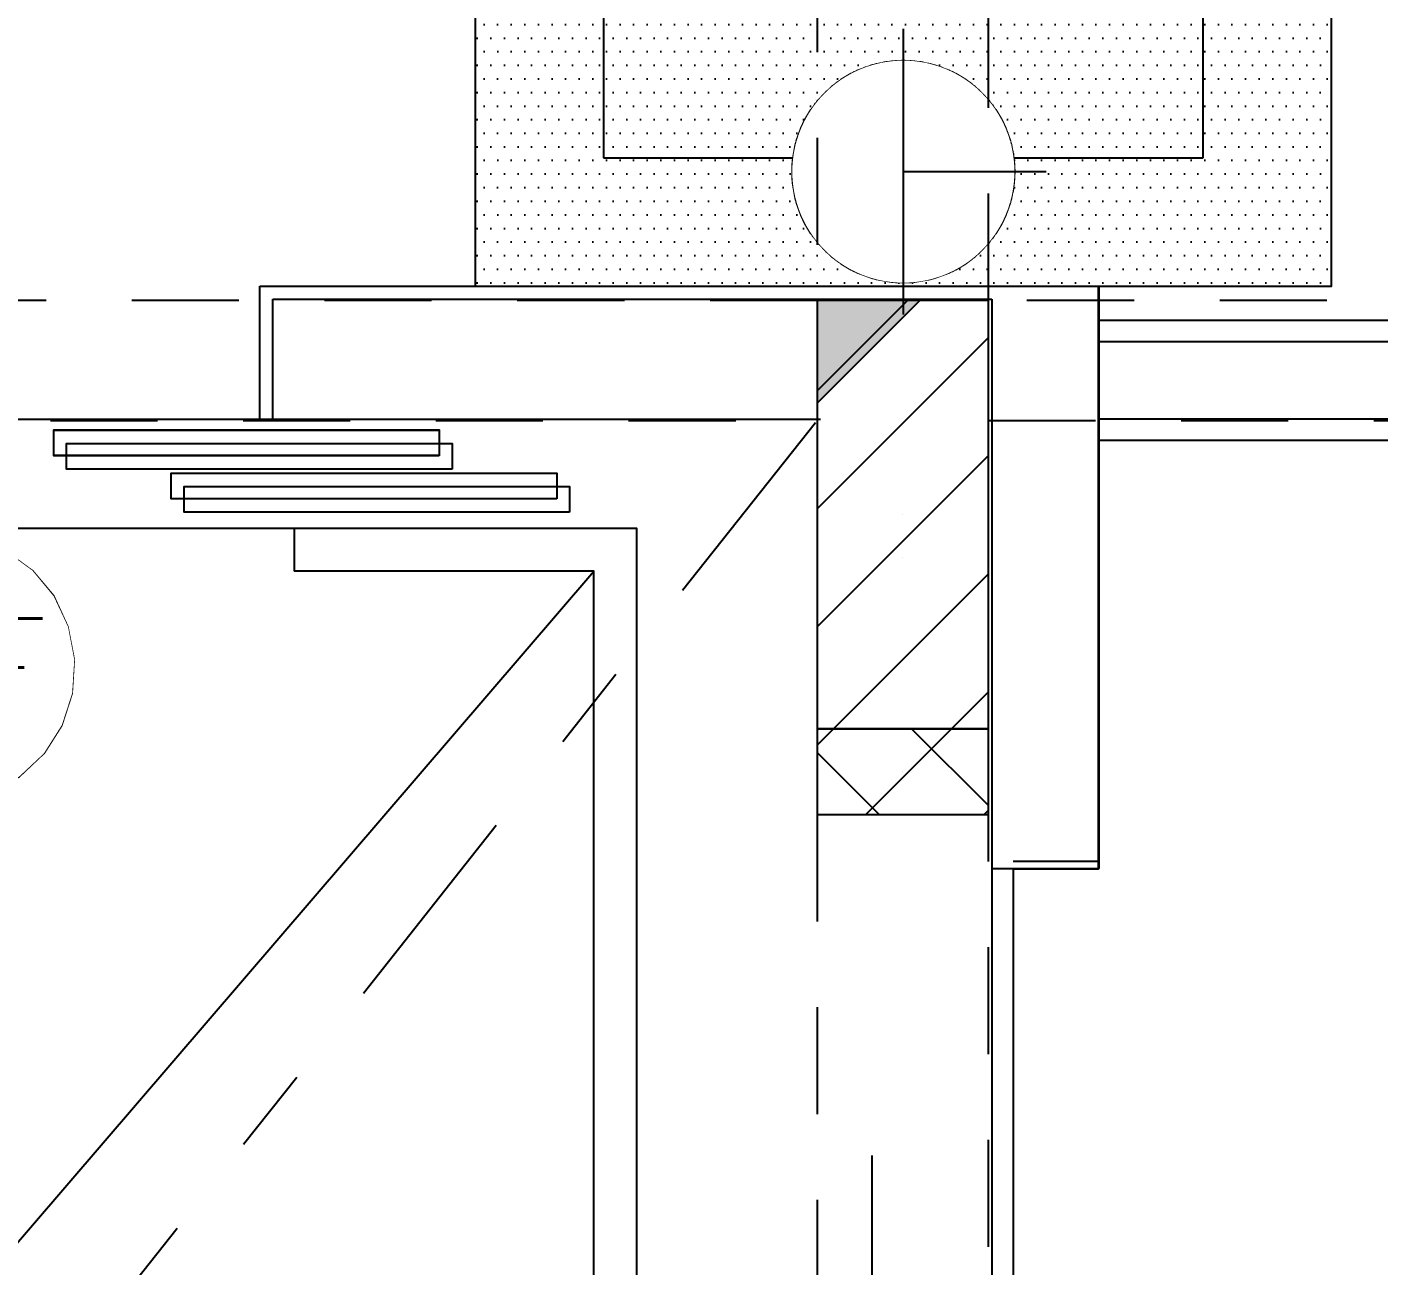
# Model space of a CAD drawing. Header units: millimetres. Extents: x 188.6 to 263.2, y 40.1 to 120.1.
# Drawn here: x 214.938 to 216.516, y 106.5 to 107.947 of the extents above; entities that cross this region are included whole.
import ezdxf
from ezdxf.enums import TextEntityAlignment as Align

# ---------------------------------------------------------------- set-up
doc = ezdxf.new("R2010")
doc.units = ezdxf.units.MM
doc.set_wipeout_variables(frame=1)
doc.linetypes.add('DASHDOT2', pattern=[0.5, 0.25, -0.125, 0, -0.125])
doc.linetypes.add('HIDDEN2', pattern=[0.1875, 0.125, -0.0625])
for name, color, linetype in [('ARQ', 8, 'Continuous'), ('ARQ-BASE', 8, 'Continuous'), ('ARQ-TXT', 8, 'Continuous'), ('ESTR-PILARES', 11, 'Continuous'), ('ESTR-VIGAS', 11, 'HIDDEN2'), ('ESTRUTURA', 7, 'Continuous'), ('EXTINTORES', 2, 'Continuous'), ('INC-EXTINTORES', 20, 'Continuous'), ('INC-PCF', 254, 'Continuous'), ('INC-TEXTO', 7, 'Continuous')]:
    doc.layers.add(name, color=color, linetype=linetype)
doc.styles.add('ROMANS', font='ROMANS.SHX', dxfattribs={"height": 0.15})

# ---------------------------------------------------------------- blocks, each defined once
blk = doc.blocks.new('XREF-TIPO$0$A$C2F727943')
at = {"color": 0}
for p, q in [((1.2, 2.0234), (1.2, 1.9734)), ((0.05, 0.2263), (1.55, 1.9734))]:
    blk.add_line(p, q, dxfattribs=at)
for points in [[(1.3843, 2.0925), (0.9343, 2.0925), (0.9343, 2.1225), (1.3843, 2.1225)], [(1.5215, 2.0422), (1.0715, 2.0422), (1.0715, 2.0722), (1.5215, 2.0722)]]:
    blk.add_lwpolyline(points, close=True, dxfattribs=at)
for points in [[(0.8, 0.1763), (1.6, 0.1763), (1.6, 2.0234), (0, 2.0234), (0, 0.1763), (0.8, 0.1763)], [(1.55, 0.2263), (1.55, 1.9734), (1.2, 1.9734)]]:
    blk.add_lwpolyline(points, dxfattribs=at)
blk = doc.blocks.new('A$C1BFF5DEF')
at = {"layer": 'ARQ', "color": 8}
for p, q in [((16.3206, -1.41), (17.2998, -1.41)), ((16.3206, -1.565), (16.3206, -1.41)), ((16.3356, -1.425), (17.1751, -1.425)), ((16.3356, -1.565), (16.3356, -1.425)), ((17.1751, -1.425), (17.1751, -4.255)), ((35.705, -1.45), (17.2998, -1.45)), ((35.705, -1.475), (17.2998, -1.475)), ((14.9553, -1.565), (16.975, -1.565)), ((35.705, -1.565), (17.2998, -1.565)), ((35.705, -1.59), (17.2998, -1.59)), ((17.2001, -2.09), (17.2001, -4.09)), ((17.0351, -2.425), (17.0351, -3.6552))]:
    blk.add_line(p, q, dxfattribs=at)
at = {"layer": 'ARQ-BASE', "color": 8}
for p, q in [((17.2998, -2.09), (17.2998, -1.41)), ((17.3003, -2.0899), (17.3003, -1.4099)), ((17.1755, -2.0899), (17.3003, -2.0899)), ((17.2001, -2.09), (17.2998, -2.09))]:
    blk.add_line(p, q, dxfattribs=at)
at = {"layer": 'ARQ', "color": 8}
blk.add_blockref('XREF-TIPO$0$A$C2F727943', (15.1606, -3.7161), dxfattribs=at)
blk = doc.blocks.new('indicação extintor')
h = blk.add_hatch()
h.set_pattern_fill('DOTS', color=50, scale=0.01)
h.paths.add_polyline_path([(0.5, 1), (-0.5, 1), (-0.5, 0), (0.5, 0)])
h.paths.add_polyline_path([(0.35, 0.85), (0.35, 0.15), (-0.35, 0.15), (-0.35, 0.85)], flags=16)
h = blk.add_hatch()
h.set_pattern_fill('DOTS', color=244, scale=0.01)
h.paths.add_polyline_path([(0.35, 0.85), (-0.35, 0.85), (-0.35, 0.15), (0.35, 0.15)])
at = {"color": 244}
for p, q in [((0.35, 0.85), (-0.35, 0.85)), ((-0.35, 0.85), (-0.35, 0.15)), ((0.35, 0.15), (0.35, 0.85)), ((-0.35, 0.15), (0.35, 0.15))]:
    blk.add_line(p, q, dxfattribs=at)
blk.add_lwpolyline([(-0.5, 0), (0.5, 0), (0.5, 1), (-0.5, 1)], close=True, dxfattribs=at)
blk = doc.blocks.new('PO')
blk.add_wipeout([(-0.1728, 0), (-0.1728, -0.003), (-0.1727, -0.006), (-0.1726, -0.009), (-0.1724, -0.0121), (-0.1721, -0.0151), (-0.1719, -0.0181), (-0.1715, -0.0211), (-0.1711, -0.024), (-0.1707, -0.027), (-0.1702, -0.03), (-0.1696, -0.033), (-0.169, -0.0359), (-0.1684, -0.0389), (-0.1677, -0.0418), (-0.1669, -0.0447), (-0.1661, -0.0476), (-0.1652, -0.0505), (-0.1643, -0.0534), (-0.1634, -0.0563), (-0.1624, -0.0591), (-0.1613, -0.0619), (-0.1602, -0.0647), (-0.1591, -0.0675), (-0.1579, -0.0703), (-0.1566, -0.073), (-0.1553, -0.0758), (-0.154, -0.0784), (-0.1526, -0.0811), (-0.1511, -0.0838), (-0.1496, -0.0864), (-0.1481, -0.089), (-0.1465, -0.0916), (-0.1449, -0.0941), (-0.1433, -0.0966), (-0.1415, -0.0991), (-0.1398, -0.1016), (-0.138, -0.104), (-0.1362, -0.1064), (-0.1343, -0.1087), (-0.1324, -0.1111), (-0.1304, -0.1134), (-0.1284, -0.1156), (-0.1264, -0.1178), (-0.1243, -0.12), (-0.1222, -0.1222), (-0.12, -0.1243), (-0.1178, -0.1264), (-0.1156, -0.1284), (-0.1134, -0.1304), (-0.1111, -0.1324), (-0.1087, -0.1343), (-0.1064, -0.1362), (-0.104, -0.138), (-0.1016, -0.1398), (-0.0991, -0.1415), (-0.0966, -0.1433), (-0.0941, -0.1449), (-0.0916, -0.1465), (-0.089, -0.1481), (-0.0864, -0.1496), (-0.0838, -0.1511), (-0.0811, -0.1526), (-0.0784, -0.154), (-0.0758, -0.1553), (-0.073, -0.1566), (-0.0703, -0.1579), (-0.0675, -0.1591), (-0.0647, -0.1602), (-0.0619, -0.1613), (-0.0591, -0.1624), (-0.0563, -0.1634), (-0.0534, -0.1643), (-0.0505, -0.1652), (-0.0476, -0.1661), (-0.0447, -0.1669), (-0.0418, -0.1677), (-0.0389, -0.1684), (-0.0359, -0.169), (-0.033, -0.1696), (-0.03, -0.1702), (-0.027, -0.1707), (-0.024, -0.1711), (-0.0211, -0.1715), (-0.0181, -0.1719), (-0.0151, -0.1721), (-0.0121, -0.1724), (-0.009, -0.1726), (-0.006, -0.1727), (-0.003, -0.1728), (0, -0.1728), (0.003, -0.1728), (0.006, -0.1727), (0.009, -0.1726), (0.0121, -0.1724), (0.0151, -0.1721), (0.0181, -0.1719), (0.0211, -0.1715), (0.024, -0.1711), (0.027, -0.1707), (0.03, -0.1702), (0.033, -0.1696), (0.0359, -0.169), (0.0389, -0.1684), (0.0418, -0.1677), (0.0447, -0.1669), (0.0476, -0.1661), (0.0505, -0.1652), (0.0534, -0.1643), (0.0563, -0.1634), (0.0591, -0.1624), (0.0619, -0.1613), (0.0647, -0.1602), (0.0675, -0.1591), (0.0703, -0.1579), (0.073, -0.1566), (0.0758, -0.1553), (0.0784, -0.154), (0.0811, -0.1526), (0.0838, -0.1511), (0.0864, -0.1496), (0.089, -0.1481), (0.0916, -0.1465), (0.0941, -0.1449), (0.0966, -0.1433), (0.0991, -0.1415), (0.1016, -0.1398), (0.104, -0.138), (0.1064, -0.1362), (0.1087, -0.1343), (0.1111, -0.1324), (0.1134, -0.1304), (0.1156, -0.1284), (0.1178, -0.1264), (0.12, -0.1243), (0.1222, -0.1222), (0.1243, -0.12), (0.1264, -0.1178), (0.1284, -0.1156), (0.1304, -0.1134), (0.1324, -0.1111), (0.1343, -0.1087), (0.1362, -0.1064), (0.138, -0.104), (0.1398, -0.1016), (0.1415, -0.0991), (0.1433, -0.0966), (0.1449, -0.0941), (0.1465, -0.0916), (0.1481, -0.089), (0.1496, -0.0864), (0.1511, -0.0838), (0.1526, -0.0811), (0.154, -0.0784), (0.1553, -0.0758), (0.1566, -0.073), (0.1579, -0.0703), (0.1591, -0.0675), (0.1602, -0.0647), (0.1613, -0.0619), (0.1624, -0.0591), (0.1634, -0.0563), (0.1643, -0.0534), (0.1652, -0.0505), (0.1661, -0.0476), (0.1669, -0.0447), (0.1677, -0.0418), (0.1684, -0.0389), (0.169, -0.0359), (0.1696, -0.033), (0.1702, -0.03), (0.1707, -0.027), (0.1711, -0.024), (0.1715, -0.0211), (0.1719, -0.0181), (0.1721, -0.0151), (0.1724, -0.0121), (0.1726, -0.009), (0.1727, -0.006), (0.1728, -0.003), (0.1728, 0), (0.1728, 0.003), (0.1727, 0.006), (0.1726, 0.009), (0.1724, 0.0121), (0.1721, 0.0151), (0.1719, 0.0181), (0.1715, 0.0211), (0.1711, 0.024), (0.1707, 0.027), (0.1702, 0.03), (0.1696, 0.033), (0.169, 0.0359), (0.1684, 0.0389), (0.1677, 0.0418), (0.1669, 0.0447), (0.1661, 0.0476), (0.1652, 0.0505), (0.1643, 0.0534), (0.1634, 0.0563), (0.1624, 0.0591), (0.1613, 0.0619), (0.1602, 0.0647), (0.1591, 0.0675), (0.1579, 0.0703), (0.1566, 0.073), (0.1553, 0.0758), (0.154, 0.0784), (0.1526, 0.0811), (0.1511, 0.0838), (0.1496, 0.0864), (0.1481, 0.089), (0.1465, 0.0916), (0.1449, 0.0941), (0.1433, 0.0966), (0.1415, 0.0991), (0.1398, 0.1016), (0.138, 0.104), (0.1362, 0.1064), (0.1343, 0.1087), (0.1324, 0.1111), (0.1304, 0.1134), (0.1284, 0.1156), (0.1264, 0.1178), (0.1243, 0.12), (0.1222, 0.1222), (0.12, 0.1243), (0.1178, 0.1264), (0.1156, 0.1284), (0.1134, 0.1304), (0.1111, 0.1324), (0.1087, 0.1343), (0.1064, 0.1362), (0.104, 0.138), (0.1016, 0.1398), (0.0991, 0.1415), (0.0966, 0.1433), (0.0941, 0.1449), (0.0916, 0.1465), (0.089, 0.1481), (0.0864, 0.1496), (0.0838, 0.1511), (0.0811, 0.1526), (0.0784, 0.154), (0.0758, 0.1553), (0.073, 0.1566), (0.0703, 0.1579), (0.0675, 0.1591), (0.0647, 0.1602), (0.0619, 0.1613), (0.0591, 0.1624), (0.0563, 0.1634), (0.0534, 0.1643), (0.0505, 0.1652), (0.0476, 0.1661), (0.0447, 0.1669), (0.0418, 0.1677), (0.0389, 0.1684), (0.0359, 0.169), (0.033, 0.1696), (0.03, 0.1702), (0.027, 0.1707), (0.024, 0.1711), (0.0211, 0.1715), (0.0181, 0.1719), (0.0151, 0.1721), (0.0121, 0.1724), (0.009, 0.1726), (0.006, 0.1727), (0.003, 0.1728), (0, 0.1728), (-0.003, 0.1728), (-0.006, 0.1727), (-0.009, 0.1726), (-0.0121, 0.1724), (-0.0151, 0.1721), (-0.0181, 0.1719), (-0.0211, 0.1715), (-0.024, 0.1711), (-0.027, 0.1707), (-0.03, 0.1702), (-0.033, 0.1696), (-0.0359, 0.169), (-0.0389, 0.1684), (-0.0418, 0.1677), (-0.0447, 0.1669), (-0.0476, 0.1661), (-0.0505, 0.1652), (-0.0534, 0.1643), (-0.0563, 0.1634), (-0.0591, 0.1624), (-0.0619, 0.1613), (-0.0647, 0.1602), (-0.0675, 0.1591), (-0.0703, 0.1579), (-0.073, 0.1566), (-0.0758, 0.1553), (-0.0784, 0.154), (-0.0811, 0.1526), (-0.0838, 0.1511), (-0.0864, 0.1496), (-0.089, 0.1481), (-0.0916, 0.1465), (-0.0941, 0.1449), (-0.0966, 0.1433), (-0.0991, 0.1415), (-0.1016, 0.1398), (-0.104, 0.138), (-0.1064, 0.1362), (-0.1087, 0.1343), (-0.1111, 0.1324), (-0.1134, 0.1304), (-0.1156, 0.1284), (-0.1178, 0.1264), (-0.12, 0.1243), (-0.1222, 0.1222), (-0.1243, 0.12), (-0.1264, 0.1178), (-0.1284, 0.1156), (-0.1304, 0.1134), (-0.1324, 0.1111), (-0.1343, 0.1087), (-0.1362, 0.1064), (-0.138, 0.104), (-0.1398, 0.1016), (-0.1415, 0.0991), (-0.1433, 0.0966), (-0.1449, 0.0941), (-0.1465, 0.0916), (-0.1481, 0.089), (-0.1496, 0.0864), (-0.1511, 0.0838), (-0.1526, 0.0811), (-0.154, 0.0784), (-0.1553, 0.0758), (-0.1566, 0.073), (-0.1579, 0.0703), (-0.1591, 0.0675), (-0.1602, 0.0647), (-0.1613, 0.0619), (-0.1624, 0.0591), (-0.1634, 0.0563), (-0.1643, 0.0534), (-0.1652, 0.0505), (-0.1661, 0.0476), (-0.1669, 0.0447), (-0.1677, 0.0418), (-0.1684, 0.0389), (-0.169, 0.0359), (-0.1696, 0.033), (-0.1702, 0.03), (-0.1707, 0.027), (-0.1711, 0.024), (-0.1715, 0.0211), (-0.1719, 0.0181), (-0.1721, 0.0151), (-0.1724, 0.0121), (-0.1726, 0.009), (-0.1727, 0.006), (-0.1728, 0.003)]).dxf.layer = 'INC-EXTINTORES'
at = {"layer": 'INC-EXTINTORES'}
blk.add_lwpolyline([(-0.1728, 0), (-0.1728, -0.003), (-0.1727, -0.006), (-0.1726, -0.009), (-0.1724, -0.0121), (-0.1721, -0.0151), (-0.1719, -0.0181), (-0.1715, -0.0211), (-0.1711, -0.024), (-0.1707, -0.027), (-0.1702, -0.03), (-0.1696, -0.033), (-0.169, -0.0359), (-0.1684, -0.0389), (-0.1677, -0.0418), (-0.1669, -0.0447), (-0.1661, -0.0476), (-0.1652, -0.0505), (-0.1643, -0.0534), (-0.1634, -0.0563), (-0.1624, -0.0591), (-0.1613, -0.0619), (-0.1602, -0.0647), (-0.1591, -0.0675), (-0.1579, -0.0703), (-0.1566, -0.073), (-0.1553, -0.0758), (-0.154, -0.0784), (-0.1526, -0.0811), (-0.1511, -0.0838), (-0.1496, -0.0864), (-0.1481, -0.089), (-0.1465, -0.0916), (-0.1449, -0.0941), (-0.1433, -0.0966), (-0.1415, -0.0991), (-0.1398, -0.1016), (-0.138, -0.104), (-0.1362, -0.1064), (-0.1343, -0.1087), (-0.1324, -0.1111), (-0.1304, -0.1134), (-0.1284, -0.1156), (-0.1264, -0.1178), (-0.1243, -0.12), (-0.1222, -0.1222), (-0.12, -0.1243), (-0.1178, -0.1264), (-0.1156, -0.1284), (-0.1134, -0.1304), (-0.1111, -0.1324), (-0.1087, -0.1343), (-0.1064, -0.1362), (-0.104, -0.138), (-0.1016, -0.1398), (-0.0991, -0.1415), (-0.0966, -0.1433), (-0.0941, -0.1449), (-0.0916, -0.1465), (-0.089, -0.1481), (-0.0864, -0.1496), (-0.0838, -0.1511), (-0.0811, -0.1526), (-0.0784, -0.154), (-0.0758, -0.1553), (-0.073, -0.1566), (-0.0703, -0.1579), (-0.0675, -0.1591), (-0.0647, -0.1602), (-0.0619, -0.1613), (-0.0591, -0.1624), (-0.0563, -0.1634), (-0.0534, -0.1643), (-0.0505, -0.1652), (-0.0476, -0.1661), (-0.0447, -0.1669), (-0.0418, -0.1677), (-0.0389, -0.1684), (-0.0359, -0.169), (-0.033, -0.1696), (-0.03, -0.1702), (-0.027, -0.1707), (-0.024, -0.1711), (-0.0211, -0.1715), (-0.0181, -0.1719), (-0.0151, -0.1721), (-0.0121, -0.1724), (-0.009, -0.1726), (-0.006, -0.1727), (-0.003, -0.1728), (0, -0.1728), (0.003, -0.1728), (0.006, -0.1727), (0.009, -0.1726), (0.0121, -0.1724), (0.0151, -0.1721), (0.0181, -0.1719), (0.0211, -0.1715), (0.024, -0.1711), (0.027, -0.1707), (0.03, -0.1702), (0.033, -0.1696), (0.0359, -0.169), (0.0389, -0.1684), (0.0418, -0.1677), (0.0447, -0.1669), (0.0476, -0.1661), (0.0505, -0.1652), (0.0534, -0.1643), (0.0563, -0.1634), (0.0591, -0.1624), (0.0619, -0.1613), (0.0647, -0.1602), (0.0675, -0.1591), (0.0703, -0.1579), (0.073, -0.1566), (0.0758, -0.1553), (0.0784, -0.154), (0.0811, -0.1526), (0.0838, -0.1511), (0.0864, -0.1496), (0.089, -0.1481), (0.0916, -0.1465), (0.0941, -0.1449), (0.0966, -0.1433), (0.0991, -0.1415), (0.1016, -0.1398), (0.104, -0.138), (0.1064, -0.1362), (0.1087, -0.1343), (0.1111, -0.1324), (0.1134, -0.1304), (0.1156, -0.1284), (0.1178, -0.1264), (0.12, -0.1243), (0.1222, -0.1222), (0.1243, -0.12), (0.1264, -0.1178), (0.1284, -0.1156), (0.1304, -0.1134), (0.1324, -0.1111), (0.1343, -0.1087), (0.1362, -0.1064), (0.138, -0.104), (0.1398, -0.1016), (0.1415, -0.0991), (0.1433, -0.0966), (0.1449, -0.0941), (0.1465, -0.0916), (0.1481, -0.089), (0.1496, -0.0864), (0.1511, -0.0838), (0.1526, -0.0811), (0.154, -0.0784), (0.1553, -0.0758), (0.1566, -0.073), (0.1579, -0.0703), (0.1591, -0.0675), (0.1602, -0.0647), (0.1613, -0.0619), (0.1624, -0.0591), (0.1634, -0.0563), (0.1643, -0.0534), (0.1652, -0.0505), (0.1661, -0.0476), (0.1669, -0.0447), (0.1677, -0.0418), (0.1684, -0.0389), (0.169, -0.0359), (0.1696, -0.033), (0.1702, -0.03), (0.1707, -0.027), (0.1711, -0.024), (0.1715, -0.0211), (0.1719, -0.0181), (0.1721, -0.0151), (0.1724, -0.0121), (0.1726, -0.009), (0.1727, -0.006), (0.1728, -0.003), (0.1728, 0), (0.1728, 0.003), (0.1727, 0.006), (0.1726, 0.009), (0.1724, 0.0121), (0.1721, 0.0151), (0.1719, 0.0181), (0.1715, 0.0211), (0.1711, 0.024), (0.1707, 0.027), (0.1702, 0.03), (0.1696, 0.033), (0.169, 0.0359), (0.1684, 0.0389), (0.1677, 0.0418), (0.1669, 0.0447), (0.1661, 0.0476), (0.1652, 0.0505), (0.1643, 0.0534), (0.1634, 0.0563), (0.1624, 0.0591), (0.1613, 0.0619), (0.1602, 0.0647), (0.1591, 0.0675), (0.1579, 0.0703), (0.1566, 0.073), (0.1553, 0.0758), (0.154, 0.0784), (0.1526, 0.0811), (0.1511, 0.0838), (0.1496, 0.0864), (0.1481, 0.089), (0.1465, 0.0916), (0.1449, 0.0941), (0.1433, 0.0966), (0.1415, 0.0991), (0.1398, 0.1016), (0.138, 0.104), (0.1362, 0.1064), (0.1343, 0.1087), (0.1324, 0.1111), (0.1304, 0.1134), (0.1284, 0.1156), (0.1264, 0.1178), (0.1243, 0.12), (0.1222, 0.1222), (0.12, 0.1243), (0.1178, 0.1264), (0.1156, 0.1284), (0.1134, 0.1304), (0.1111, 0.1324), (0.1087, 0.1343), (0.1064, 0.1362), (0.104, 0.138), (0.1016, 0.1398), (0.0991, 0.1415), (0.0966, 0.1433), (0.0941, 0.1449), (0.0916, 0.1465), (0.089, 0.1481), (0.0864, 0.1496), (0.0838, 0.1511), (0.0811, 0.1526), (0.0784, 0.154), (0.0758, 0.1553), (0.073, 0.1566), (0.0703, 0.1579), (0.0675, 0.1591), (0.0647, 0.1602), (0.0619, 0.1613), (0.0591, 0.1624), (0.0563, 0.1634), (0.0534, 0.1643), (0.0505, 0.1652), (0.0476, 0.1661), (0.0447, 0.1669), (0.0418, 0.1677), (0.0389, 0.1684), (0.0359, 0.169), (0.033, 0.1696), (0.03, 0.1702), (0.027, 0.1707), (0.024, 0.1711), (0.0211, 0.1715), (0.0181, 0.1719), (0.0151, 0.1721), (0.0121, 0.1724), (0.009, 0.1726), (0.006, 0.1727), (0.003, 0.1728), (0, 0.1728), (-0.003, 0.1728), (-0.006, 0.1727), (-0.009, 0.1726), (-0.0121, 0.1724), (-0.0151, 0.1721), (-0.0181, 0.1719), (-0.0211, 0.1715), (-0.024, 0.1711), (-0.027, 0.1707), (-0.03, 0.1702), (-0.033, 0.1696), (-0.0359, 0.169), (-0.0389, 0.1684), (-0.0418, 0.1677), (-0.0447, 0.1669), (-0.0476, 0.1661), (-0.0505, 0.1652), (-0.0534, 0.1643), (-0.0563, 0.1634), (-0.0591, 0.1624), (-0.0619, 0.1613), (-0.0647, 0.1602), (-0.0675, 0.1591), (-0.0703, 0.1579), (-0.073, 0.1566), (-0.0758, 0.1553), (-0.0784, 0.154), (-0.0811, 0.1526), (-0.0838, 0.1511), (-0.0864, 0.1496), (-0.089, 0.1481), (-0.0916, 0.1465), (-0.0941, 0.1449), (-0.0966, 0.1433), (-0.0991, 0.1415), (-0.1016, 0.1398), (-0.104, 0.138), (-0.1064, 0.1362), (-0.1087, 0.1343), (-0.1111, 0.1324), (-0.1134, 0.1304), (-0.1156, 0.1284), (-0.1178, 0.1264), (-0.12, 0.1243), (-0.1222, 0.1222), (-0.1243, 0.12), (-0.1264, 0.1178), (-0.1284, 0.1156), (-0.1304, 0.1134), (-0.1324, 0.1111), (-0.1343, 0.1087), (-0.1362, 0.1064), (-0.138, 0.104), (-0.1398, 0.1016), (-0.1415, 0.0991), (-0.1433, 0.0966), (-0.1449, 0.0941), (-0.1465, 0.0916), (-0.1481, 0.089), (-0.1496, 0.0864), (-0.1511, 0.0838), (-0.1526, 0.0811), (-0.154, 0.0784), (-0.1553, 0.0758), (-0.1566, 0.073), (-0.1579, 0.0703), (-0.1591, 0.0675), (-0.1602, 0.0647), (-0.1613, 0.0619), (-0.1624, 0.0591), (-0.1634, 0.0563), (-0.1643, 0.0534), (-0.1652, 0.0505), (-0.1661, 0.0476), (-0.1669, 0.0447), (-0.1677, 0.0418), (-0.1684, 0.0389), (-0.169, 0.0359), (-0.1696, 0.033), (-0.1702, 0.03), (-0.1707, 0.027), (-0.1711, 0.024), (-0.1715, 0.0211), (-0.1719, 0.0181), (-0.1721, 0.0151), (-0.1724, 0.0121), (-0.1726, 0.009), (-0.1727, 0.006), (-0.1728, 0.003)], close=True, dxfattribs=at)
at = {"color": 20}
blk.add_wipeout([(-0.1728, 0), (-0.1728, -0.003), (-0.1727, -0.006), (-0.1726, -0.009), (-0.1724, -0.0121), (-0.1721, -0.0151), (-0.1719, -0.0181), (-0.1715, -0.0211), (-0.1711, -0.024), (-0.1707, -0.027), (-0.1702, -0.03), (-0.1696, -0.033), (-0.169, -0.0359), (-0.1684, -0.0389), (-0.1677, -0.0418), (-0.1669, -0.0447), (-0.1661, -0.0476), (-0.1652, -0.0505), (-0.1643, -0.0534), (-0.1634, -0.0563), (-0.1624, -0.0591), (-0.1613, -0.0619), (-0.1602, -0.0647), (-0.1591, -0.0675), (-0.1579, -0.0703), (-0.1566, -0.073), (-0.1553, -0.0758), (-0.154, -0.0784), (-0.1526, -0.0811), (-0.1511, -0.0838), (-0.1496, -0.0864), (-0.1481, -0.089), (-0.1465, -0.0916), (-0.1449, -0.0941), (-0.1433, -0.0966), (-0.1415, -0.0991), (-0.1398, -0.1016), (-0.138, -0.104), (-0.1362, -0.1064), (-0.1343, -0.1087), (-0.1324, -0.1111), (-0.1304, -0.1134), (-0.1284, -0.1156), (-0.1264, -0.1178), (-0.1243, -0.12), (-0.1222, -0.1222), (-0.12, -0.1243), (-0.1178, -0.1264), (-0.1156, -0.1284), (-0.1134, -0.1304), (-0.1111, -0.1324), (-0.1087, -0.1343), (-0.1064, -0.1362), (-0.104, -0.138), (-0.1016, -0.1398), (-0.0991, -0.1415), (-0.0966, -0.1433), (-0.0941, -0.1449), (-0.0916, -0.1465), (-0.089, -0.1481), (-0.0864, -0.1496), (-0.0838, -0.1511), (-0.0811, -0.1526), (-0.0784, -0.154), (-0.0758, -0.1553), (-0.073, -0.1566), (-0.0703, -0.1579), (-0.0675, -0.1591), (-0.0647, -0.1602), (-0.0619, -0.1613), (-0.0591, -0.1624), (-0.0563, -0.1634), (-0.0534, -0.1643), (-0.0505, -0.1652), (-0.0476, -0.1661), (-0.0447, -0.1669), (-0.0418, -0.1677), (-0.0389, -0.1684), (-0.0359, -0.169), (-0.033, -0.1696), (-0.03, -0.1702), (-0.027, -0.1707), (-0.024, -0.1711), (-0.0211, -0.1715), (-0.0181, -0.1719), (-0.0151, -0.1721), (-0.0121, -0.1724), (-0.009, -0.1726), (-0.006, -0.1727), (-0.003, -0.1728), (0, -0.1728), (0.003, -0.1728), (0.006, -0.1727), (0.009, -0.1726), (0.0121, -0.1724), (0.0151, -0.1721), (0.0181, -0.1719), (0.0211, -0.1715), (0.024, -0.1711), (0.027, -0.1707), (0.03, -0.1702), (0.033, -0.1696), (0.0359, -0.169), (0.0389, -0.1684), (0.0418, -0.1677), (0.0447, -0.1669), (0.0476, -0.1661), (0.0505, -0.1652), (0.0534, -0.1643), (0.0563, -0.1634), (0.0591, -0.1624), (0.0619, -0.1613), (0.0647, -0.1602), (0.0675, -0.1591), (0.0703, -0.1579), (0.073, -0.1566), (0.0758, -0.1553), (0.0784, -0.154), (0.0811, -0.1526), (0.0838, -0.1511), (0.0864, -0.1496), (0.089, -0.1481), (0.0916, -0.1465), (0.0941, -0.1449), (0.0966, -0.1433), (0.0991, -0.1415), (0.1016, -0.1398), (0.104, -0.138), (0.1064, -0.1362), (0.1087, -0.1343), (0.1111, -0.1324), (0.1134, -0.1304), (0.1156, -0.1284), (0.1178, -0.1264), (0.12, -0.1243), (0.1222, -0.1222), (0.1243, -0.12), (0.1264, -0.1178), (0.1284, -0.1156), (0.1304, -0.1134), (0.1324, -0.1111), (0.1343, -0.1087), (0.1362, -0.1064), (0.138, -0.104), (0.1398, -0.1016), (0.1415, -0.0991), (0.1433, -0.0966), (0.1449, -0.0941), (0.1465, -0.0916), (0.1481, -0.089), (0.1496, -0.0864), (0.1511, -0.0838), (0.1526, -0.0811), (0.154, -0.0784), (0.1553, -0.0758), (0.1566, -0.073), (0.1579, -0.0703), (0.1591, -0.0675), (0.1602, -0.0647), (0.1613, -0.0619), (0.1624, -0.0591), (0.1634, -0.0563), (0.1643, -0.0534), (0.1652, -0.0505), (0.1661, -0.0476), (0.1669, -0.0447), (0.1677, -0.0418), (0.1684, -0.0389), (0.169, -0.0359), (0.1696, -0.033), (0.1702, -0.03), (0.1707, -0.027), (0.1711, -0.024), (0.1715, -0.0211), (0.1719, -0.0181), (0.1721, -0.0151), (0.1724, -0.0121), (0.1726, -0.009), (0.1727, -0.006), (0.1728, -0.003), (0.1728, 0), (0.1728, 0.003), (0.1727, 0.006), (0.1726, 0.009), (0.1724, 0.0121), (0.1721, 0.0151), (0.1719, 0.0181), (0.1715, 0.0211), (0.1711, 0.024), (0.1707, 0.027), (0.1702, 0.03), (0.1696, 0.033), (0.169, 0.0359), (0.1684, 0.0389), (0.1677, 0.0418), (0.1669, 0.0447), (0.1661, 0.0476), (0.1652, 0.0505), (0.1643, 0.0534), (0.1634, 0.0563), (0.1624, 0.0591), (0.1613, 0.0619), (0.1602, 0.0647), (0.1591, 0.0675), (0.1579, 0.0703), (0.1566, 0.073), (0.1553, 0.0758), (0.154, 0.0784), (0.1526, 0.0811), (0.1511, 0.0838), (0.1496, 0.0864), (0.1481, 0.089), (0.1465, 0.0916), (0.1449, 0.0941), (0.1433, 0.0966), (0.1415, 0.0991), (0.1398, 0.1016), (0.138, 0.104), (0.1362, 0.1064), (0.1343, 0.1087), (0.1324, 0.1111), (0.1304, 0.1134), (0.1284, 0.1156), (0.1264, 0.1178), (0.1243, 0.12), (0.1222, 0.1222), (0.12, 0.1243), (0.1178, 0.1264), (0.1156, 0.1284), (0.1134, 0.1304), (0.1111, 0.1324), (0.1087, 0.1343), (0.1064, 0.1362), (0.104, 0.138), (0.1016, 0.1398), (0.0991, 0.1415), (0.0966, 0.1433), (0.0941, 0.1449), (0.0916, 0.1465), (0.089, 0.1481), (0.0864, 0.1496), (0.0838, 0.1511), (0.0811, 0.1526), (0.0784, 0.154), (0.0758, 0.1553), (0.073, 0.1566), (0.0703, 0.1579), (0.0675, 0.1591), (0.0647, 0.1602), (0.0619, 0.1613), (0.0591, 0.1624), (0.0563, 0.1634), (0.0534, 0.1643), (0.0505, 0.1652), (0.0476, 0.1661), (0.0447, 0.1669), (0.0418, 0.1677), (0.0389, 0.1684), (0.0359, 0.169), (0.033, 0.1696), (0.03, 0.1702), (0.027, 0.1707), (0.024, 0.1711), (0.0211, 0.1715), (0.0181, 0.1719), (0.0151, 0.1721), (0.0121, 0.1724), (0.009, 0.1726), (0.006, 0.1727), (0.003, 0.1728), (0, 0.1728), (-0.003, 0.1728), (-0.006, 0.1727), (-0.009, 0.1726), (-0.0121, 0.1724), (-0.0151, 0.1721), (-0.0181, 0.1719), (-0.0211, 0.1715), (-0.024, 0.1711), (-0.027, 0.1707), (-0.03, 0.1702), (-0.033, 0.1696), (-0.0359, 0.169), (-0.0389, 0.1684), (-0.0418, 0.1677), (-0.0447, 0.1669), (-0.0476, 0.1661), (-0.0505, 0.1652), (-0.0534, 0.1643), (-0.0563, 0.1634), (-0.0591, 0.1624), (-0.0619, 0.1613), (-0.0647, 0.1602), (-0.0675, 0.1591), (-0.0703, 0.1579), (-0.073, 0.1566), (-0.0758, 0.1553), (-0.0784, 0.154), (-0.0811, 0.1526), (-0.0838, 0.1511), (-0.0864, 0.1496), (-0.089, 0.1481), (-0.0916, 0.1465), (-0.0941, 0.1449), (-0.0966, 0.1433), (-0.0991, 0.1415), (-0.1016, 0.1398), (-0.104, 0.138), (-0.1064, 0.1362), (-0.1087, 0.1343), (-0.1111, 0.1324), (-0.1134, 0.1304), (-0.1156, 0.1284), (-0.1178, 0.1264), (-0.12, 0.1243), (-0.1222, 0.1222), (-0.1243, 0.12), (-0.1264, 0.1178), (-0.1284, 0.1156), (-0.1304, 0.1134), (-0.1324, 0.1111), (-0.1343, 0.1087), (-0.1362, 0.1064), (-0.138, 0.104), (-0.1398, 0.1016), (-0.1415, 0.0991), (-0.1433, 0.0966), (-0.1449, 0.0941), (-0.1465, 0.0916), (-0.1481, 0.089), (-0.1496, 0.0864), (-0.1511, 0.0838), (-0.1526, 0.0811), (-0.154, 0.0784), (-0.1553, 0.0758), (-0.1566, 0.073), (-0.1579, 0.0703), (-0.1591, 0.0675), (-0.1602, 0.0647), (-0.1613, 0.0619), (-0.1624, 0.0591), (-0.1634, 0.0563), (-0.1643, 0.0534), (-0.1652, 0.0505), (-0.1661, 0.0476), (-0.1669, 0.0447), (-0.1677, 0.0418), (-0.1684, 0.0389), (-0.169, 0.0359), (-0.1696, 0.033), (-0.1702, 0.03), (-0.1707, 0.027), (-0.1711, 0.024), (-0.1715, 0.0211), (-0.1719, 0.0181), (-0.1721, 0.0151), (-0.1724, 0.0121), (-0.1726, 0.009), (-0.1727, 0.006), (-0.1728, 0.003)], dxfattribs=at)
at = {"layer": 'INC-EXTINTORES', "color": 30}
for p, q in [((0, 0.2222), (0, -0.2222)), ((0, 0), (0.2222, 0))]:
    blk.add_line(p, q, dxfattribs=at)
blk = doc.blocks.new('INC-OBJETO')
at = {"color": 0}
blk.add_lwpolyline([(0, 0.002084), (-0.000518, 0.002019), (-0.001004, 0.001827), (-0.001427, 0.001519), (-0.00176, 0.001117), (-0.001982, 0.000644), (-0.00208, 0.000131), (-0.002047, -0.000391), (-0.001886, -0.000887), (-0.001606, -0.001329), (-0.001225, -0.001686), (-0.000767, -0.001938), (-0.000261, -0.002068), (0.000261, -0.002068), (0.000767, -0.001938), (0.001225, -0.001686), (0.001606, -0.001329), (0.001886, -0.000887), (0.002047, -0.000391), (0.00208, 0.000131), (0.001982, 0.000644), (0.00176, 0.001117), (0.001427, 0.001519), (0.001004, 0.001827), (0.000518, 0.002019)], close=True, dxfattribs=at)
blk.add_wipeout([(0, 0.002084), (-0.000518, 0.002019), (-0.001004, 0.001827), (-0.001427, 0.001519), (-0.00176, 0.001117), (-0.001982, 0.000644), (-0.00208, 0.000131), (-0.002047, -0.000391), (-0.001886, -0.000887), (-0.001606, -0.001329), (-0.001225, -0.001686), (-0.000767, -0.001938), (-0.000261, -0.002068), (0.000261, -0.002068), (0.000767, -0.001938), (0.001225, -0.001686), (0.001606, -0.001329), (0.001886, -0.000887), (0.002047, -0.000391), (0.00208, 0.000131), (0.001982, 0.000644), (0.00176, 0.001117), (0.001427, 0.001519), (0.001004, 0.001827), (0.000518, 0.002019)], dxfattribs=at)
at = {"color": 0, "style": 'ROMANS', "width": 1.285725}
blk.add_attdef('OBJETO', text='', height=0.0016, dxfattribs=at).set_placement((-0.001786, -0.00083), (0.001643, -0.00083), align=Align.FIT)
blk = doc.blocks.new('COBERTURA_29-09-2016')
at = {"layer": 'ESTR-PILARES', "linetype": 'Continuous'}
for p, q in [((9.18, -0.1054), (9.2854, 0)), ((9.18, -0.2433), (9.38, -0.0433)), ((9.18, -0.3812), (9.38, -0.1812)), ((9.28, -0.25), (9.28, -0.25)), ((9.28, -0.3), (9.28, -0.3)), ((9.1991, -0.5), (9.38, -0.3191)), ((9.337, -0.5), (9.38, -0.457)), ((9.18, -0.5191), (9.1991, -0.5)), ((9.237, -0.6), (9.337, -0.5)), ((9.2903, -0.5), (9.38, -0.5897)), ((9.18, -0.5276), (9.2524, -0.6)), ((9.28, -0.55), (9.28, -0.55)), ((9.3749, -0.6), (9.38, -0.5949))]:
    blk.add_line(p, q, dxfattribs=at)
for points in [[(9.18, 0), (9.18, -0.12), (9.3, 0), (9.18, 0)], [(9.18, -0.5), (9.38, -0.5), (9.38, 0), (9.18, 0), (9.18, -0.5)], [(9.38, -0.5), (9.18, -0.5), (9.18, -0.6), (9.38, -0.6), (9.38, -0.5)]]:
    blk.add_lwpolyline(points, dxfattribs=at)
for points in [[(9.18, 0), (9.18, -0.12), (9.3, 0)], [(9.18, 0), (9.3, 0), (9.18, 0)]]:
    blk.add_solid(points, dxfattribs=at)
at = {"layer": 'ESTR-VIGAS', "linetype": 'DASHDOT2'}
blk.add_line((7.16, -2.69), (9.18, -0.14), dxfattribs=at)
at = {"layer": 'ESTR-VIGAS'}
for points in [[(9.18, 1.54), (9.18, 0)], [(9.38, 0), (9.38, 1.54)], [(9.18, 0), (7.09, 0)], [(10.45, 0), (9.38, 0)], [(7.16, -0.14), (9.18, -0.14)], [(9.38, -0.14), (10.38, -0.14)], [(9.18, -0.6), (9.18, -2.23)], [(9.38, -2.23), (9.38, -0.6)]]:
    blk.add_lwpolyline(points, dxfattribs=at)

msp = doc.modelspace()

# ---------------------------------------------------------------- block references
at = {"layer": 'ARQ'}
msp.add_blockref('A$C1BFF5DEF', (198.8891, 109.0543), dxfattribs=at)

# ---------------------------------------------------------------- next in the draw order: linework, layer by layer
at = {"layer": 'ARQ-TXT'}
msp.add_line((216.0892, 106.9732), (216.1892, 106.9732), dxfattribs=at)
at = {"layer": 'INC-PCF'}
for points in [[(215.4191, 107.4465), (214.9691, 107.4465), (214.9691, 107.4765), (215.4191, 107.4765)], [(215.4191, 107.4464), (214.9691, 107.4464), (214.9691, 107.4764), (215.4191, 107.4764)], [(215.5563, 107.3962), (215.1063, 107.3962), (215.1063, 107.4262), (215.5563, 107.4262)], [(215.5563, 107.3961), (215.1063, 107.3961), (215.1063, 107.4261), (215.5563, 107.4261)]]:
    msp.add_lwpolyline(points, close=True, dxfattribs=at)

# ---------------------------------------------------------------- next in the draw order: block references
at = {"layer": 'EXTINTORES', "linetype": 'DASHDOT2', "rotation": 180}
msp.add_blockref('indicação extintor', (215.9609, 108.6443), dxfattribs=at)
at = {"layer": 'INC-TEXTO'}
ref = msp.add_blockref('INC-OBJETO', (214.837, 107.1985), dxfattribs=dict(at, xscale=75, yscale=75, zscale=75))
ref.add_attrib('OBJETO', 'PCF', dxfattribs={"layer": '0', "height": 0.12, "style": 'ROMANS', "width": 0.762718}).set_placement((214.703, 107.1363), (214.9602, 107.1363), align=Align.FIT)

# ---------------------------------------------------------------- next in the draw order: block references
at = {"layer": 'EXTINTORES', "xscale": -0.75, "yscale": 0.75, "zscale": 0.75, "rotation": 180}
msp.add_blockref('PO', (215.9609, 107.7781), dxfattribs=at)

# ---------------------------------------------------------------- next in the draw order: block references
at = {"layer": 'ESTRUTURA'}
msp.add_blockref('COBERTURA_29-09-2016', (206.6802, 107.6277), dxfattribs=at)

doc.saveas('drawing.dxf')
